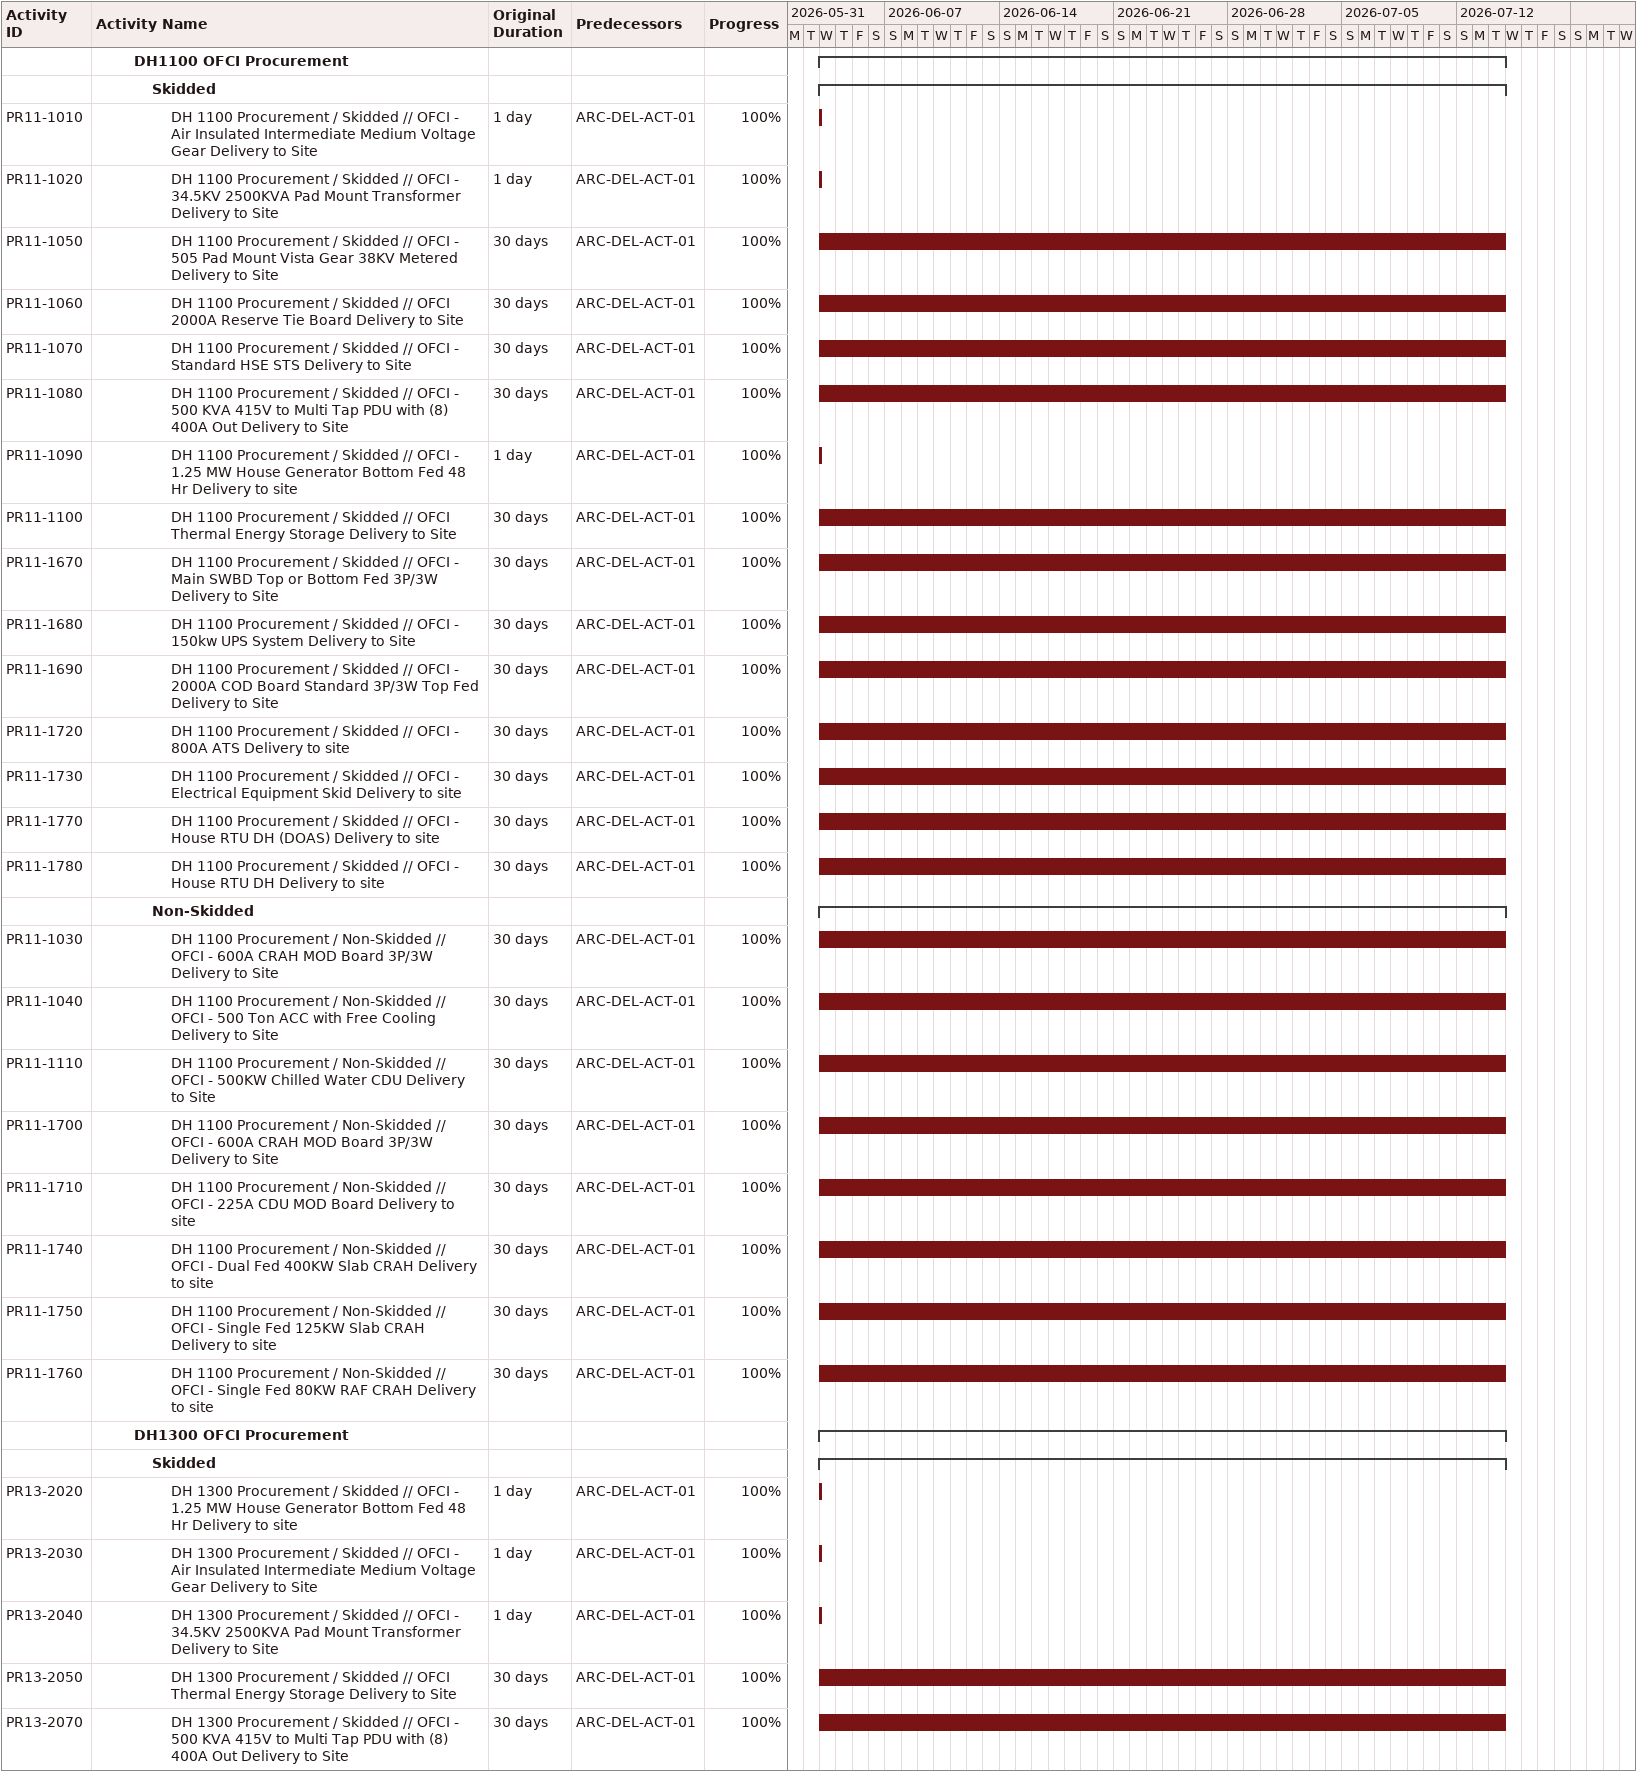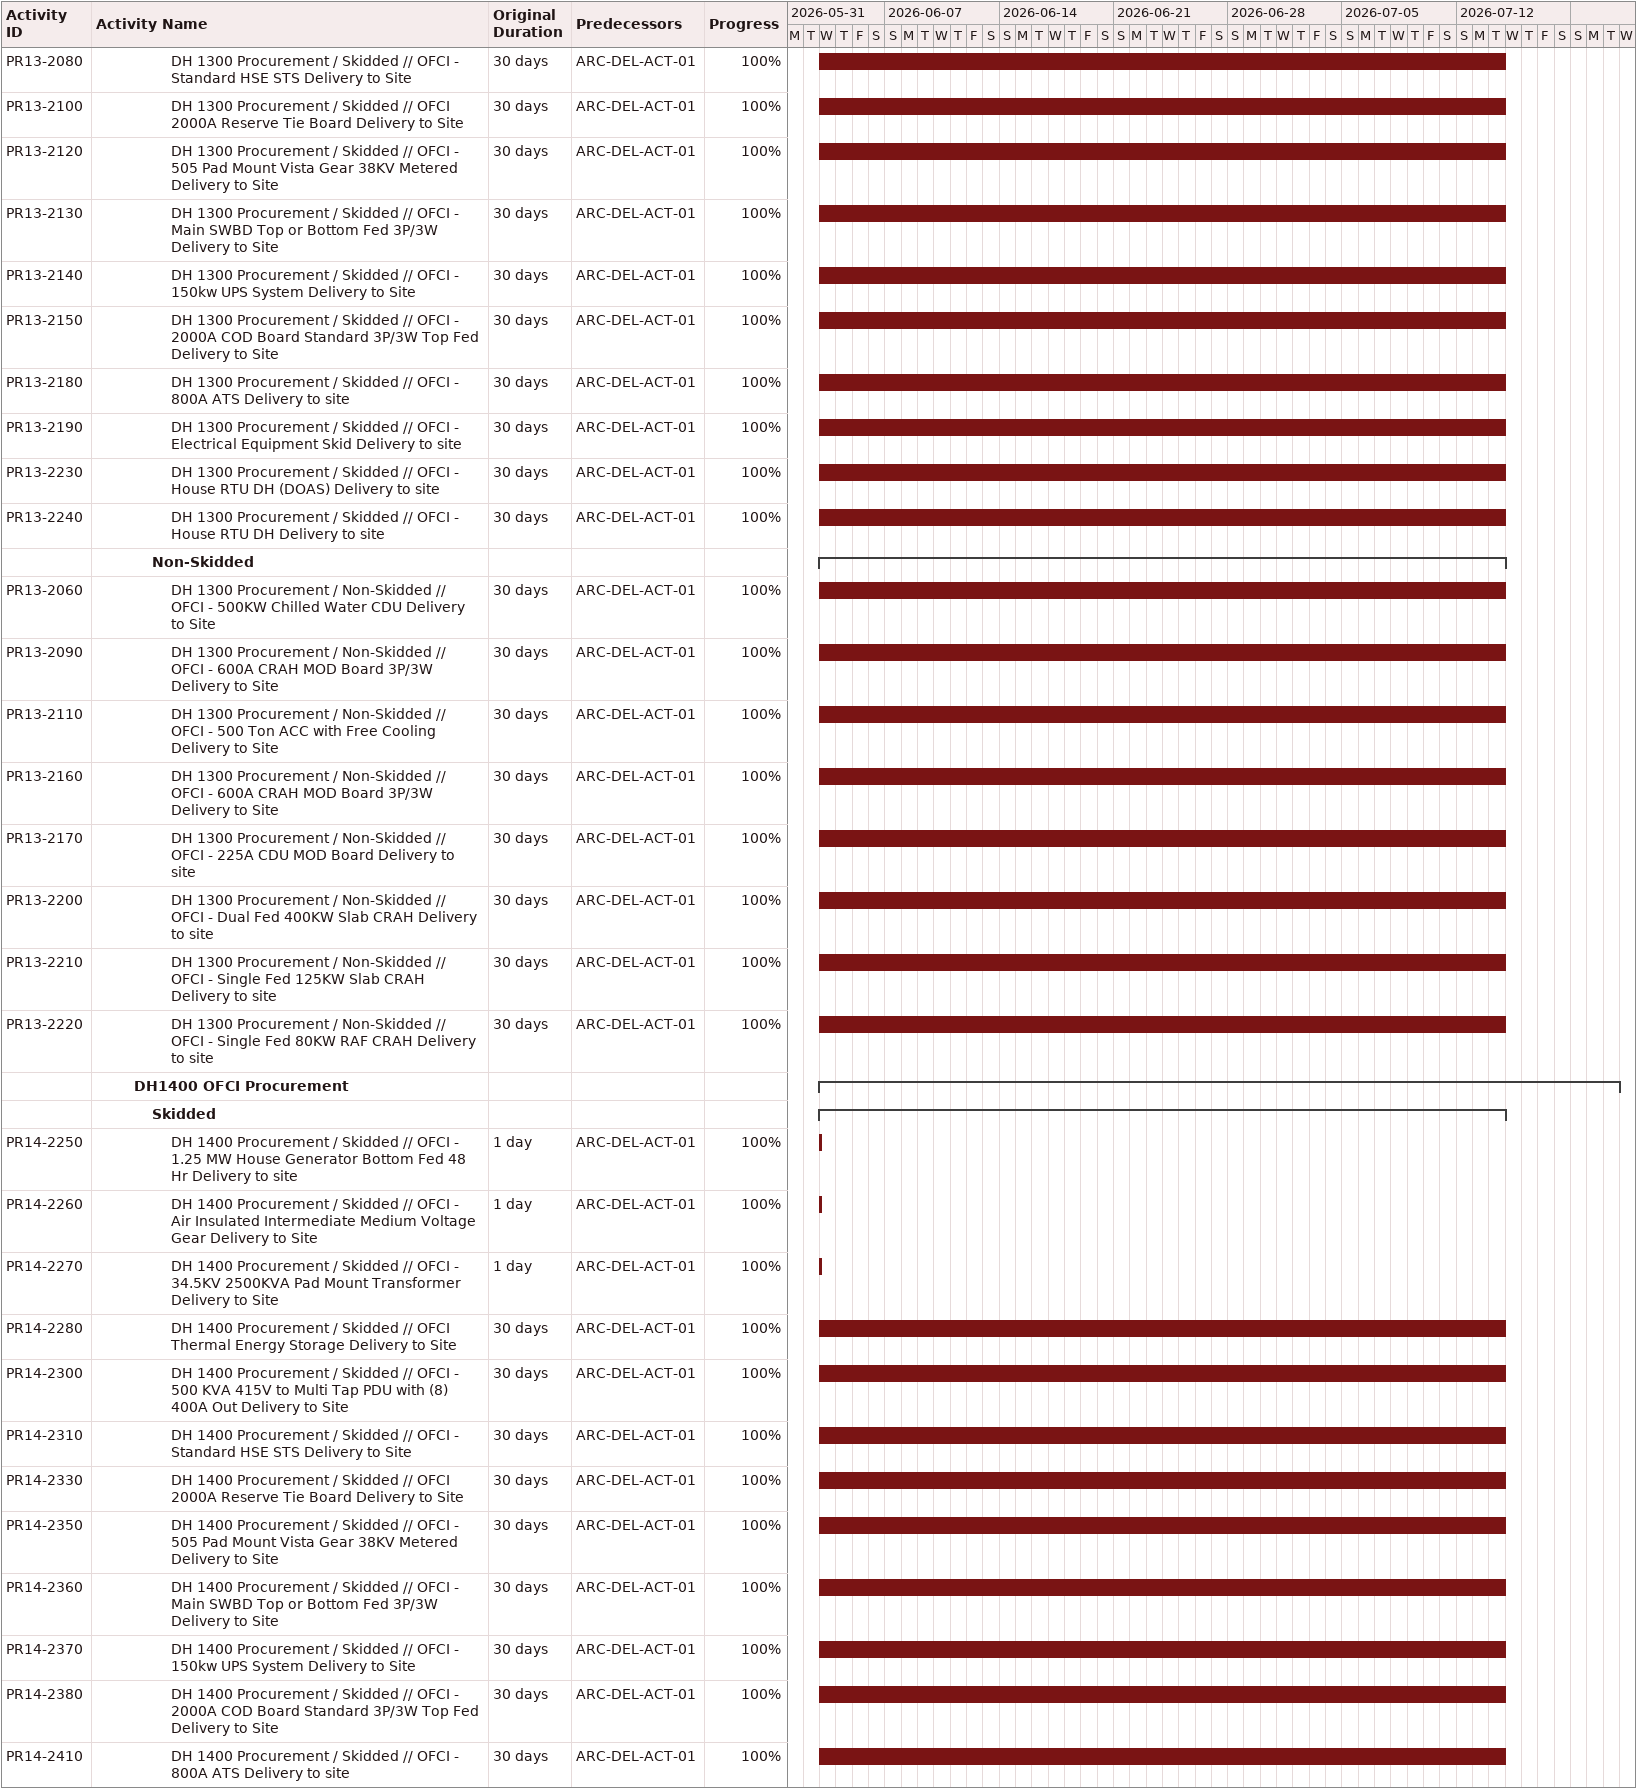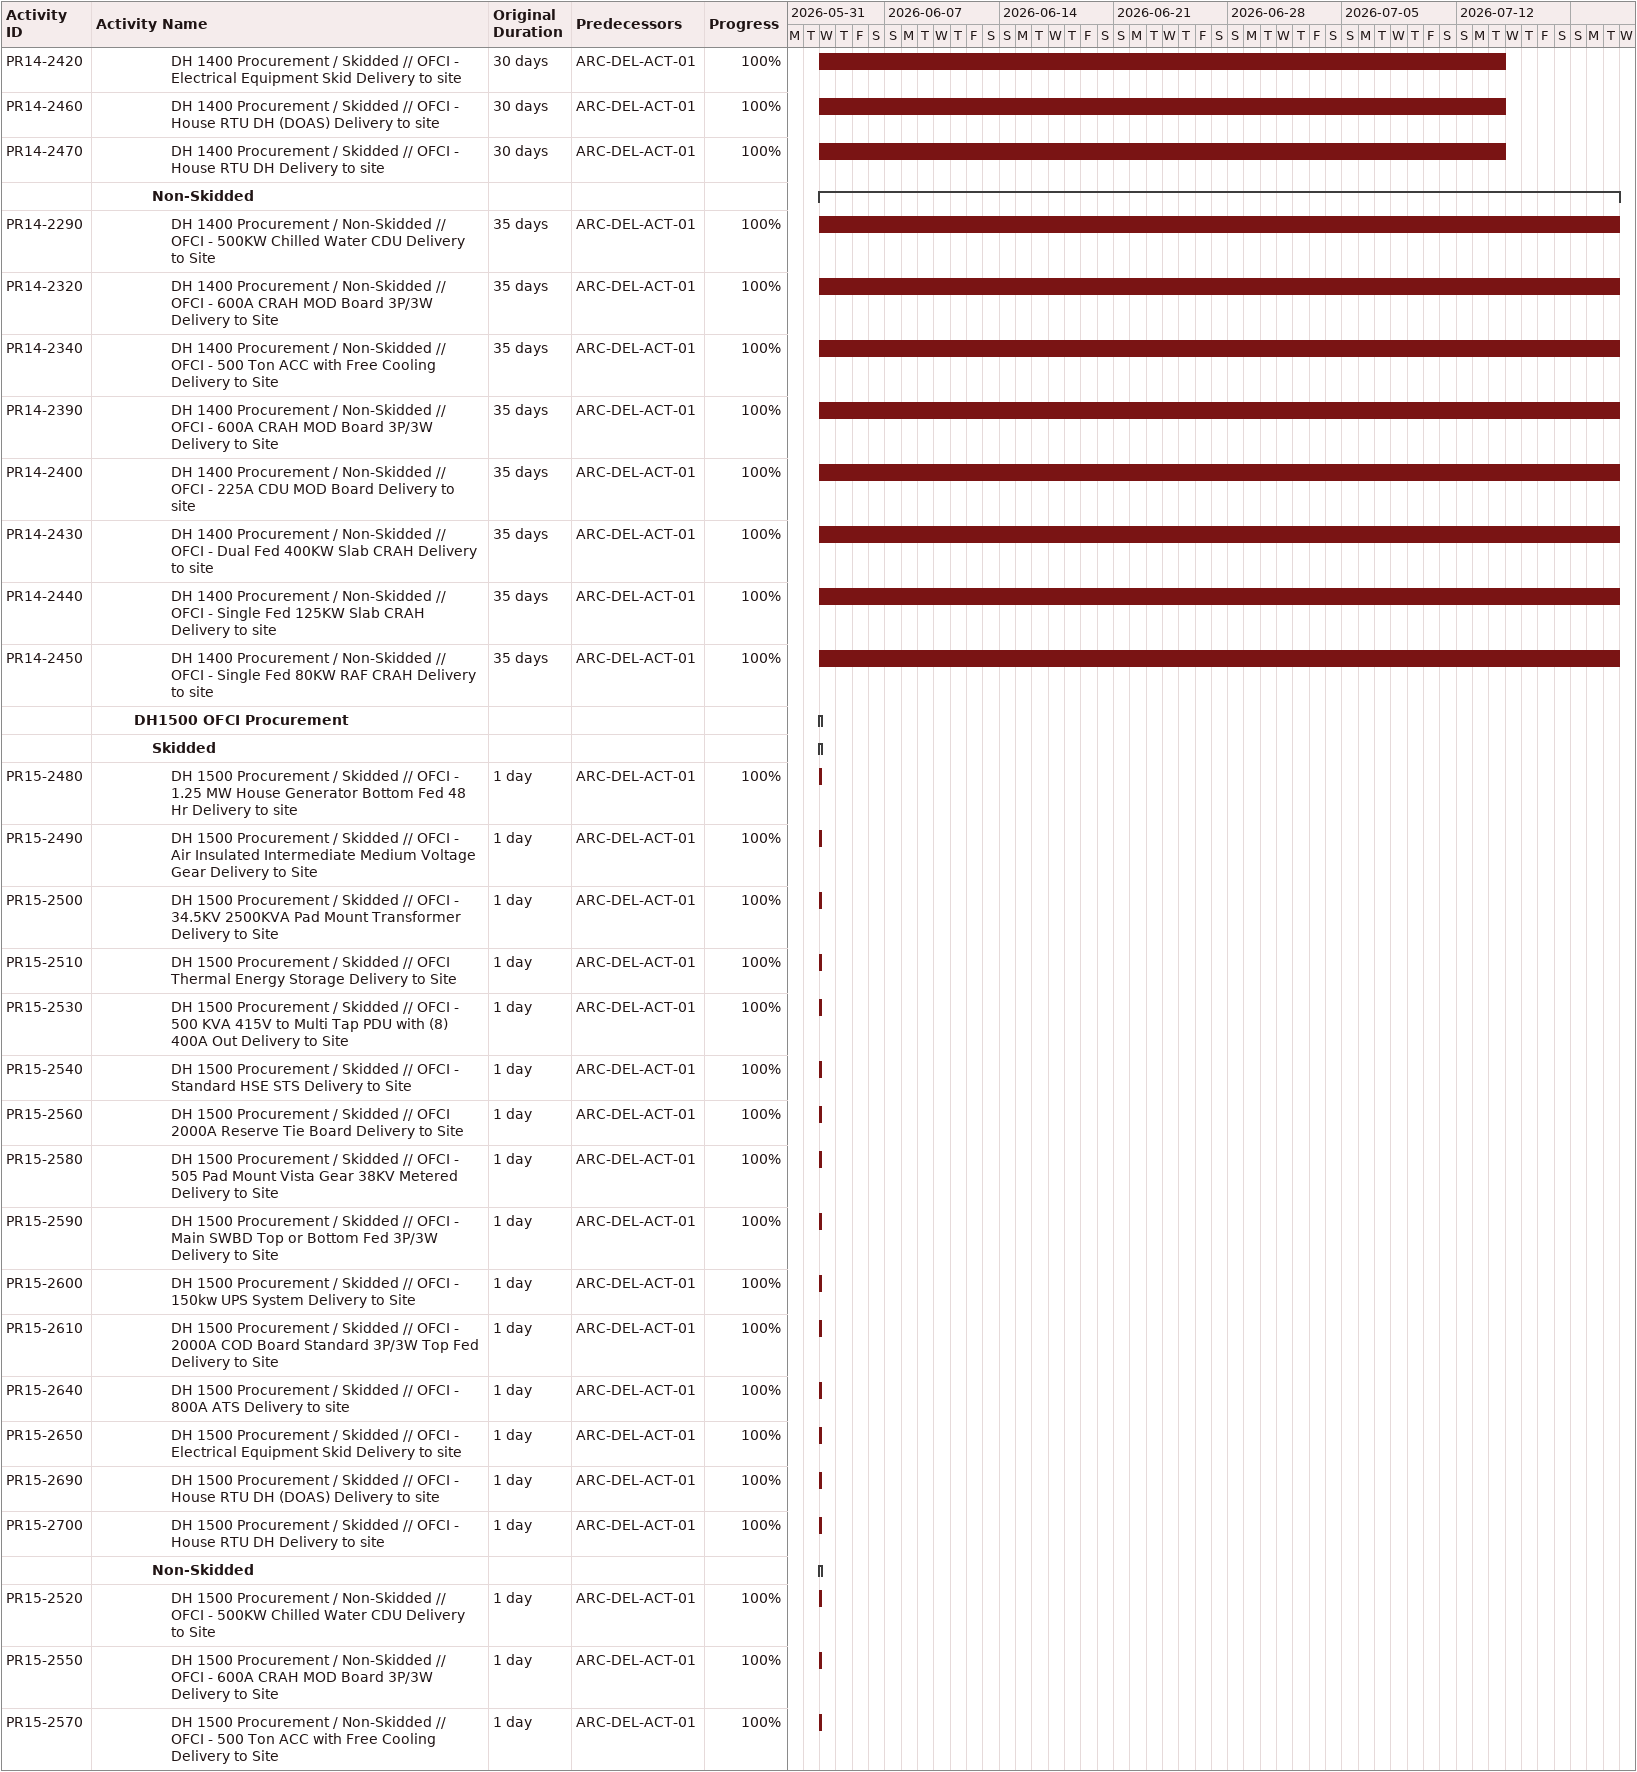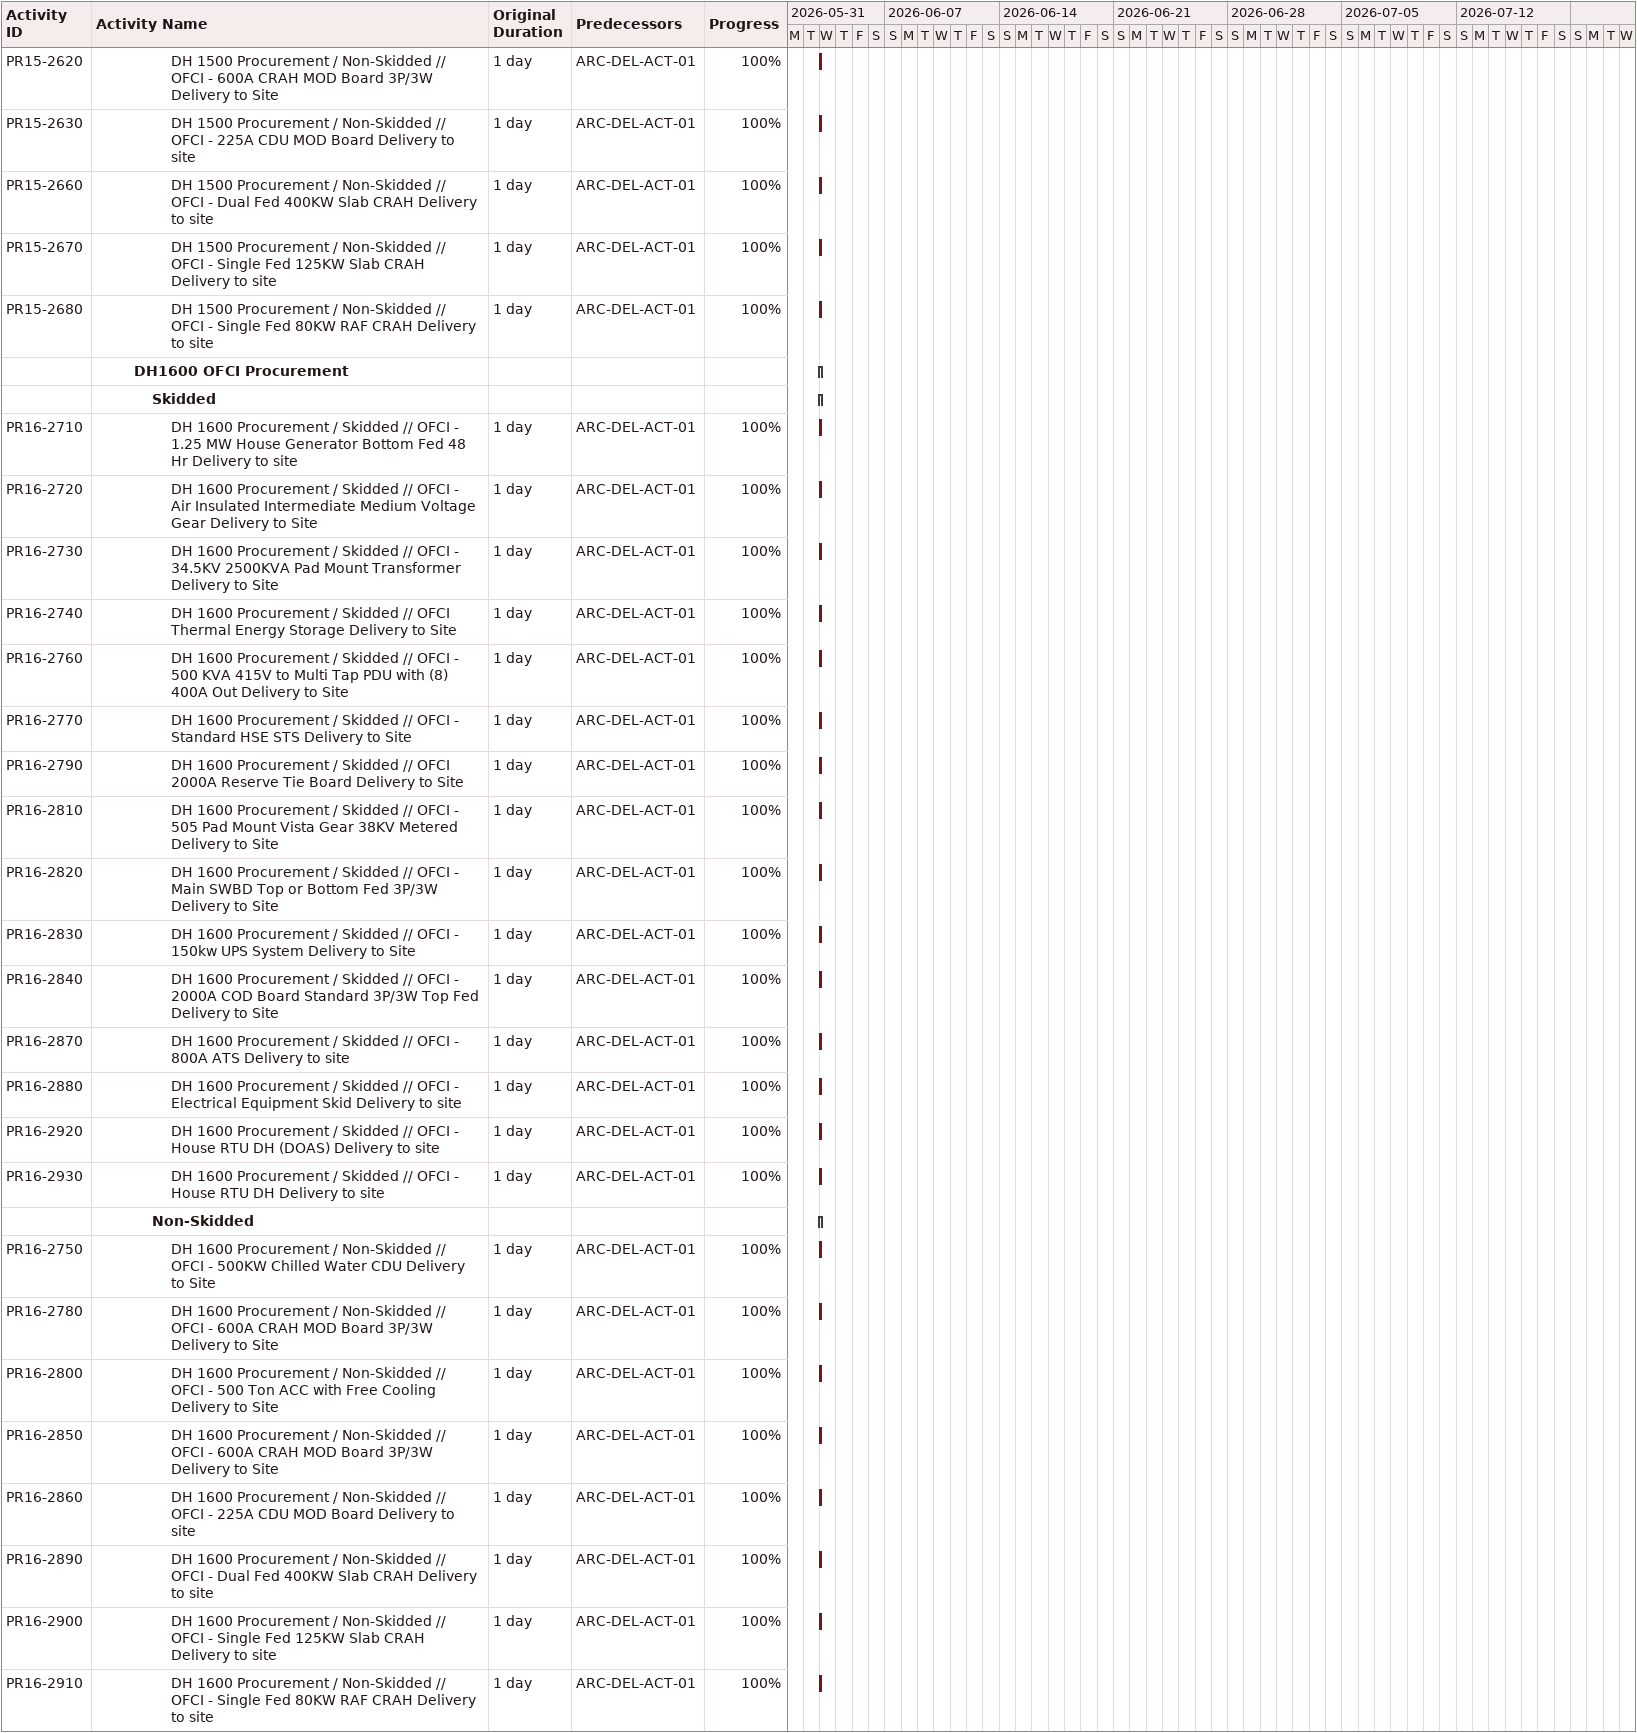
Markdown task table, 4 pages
| ID | Level | Task | Original duration | Start | Finish | Predecessors | % complete |
|---|---|---|---|---|---|---|---|
|  | 3 | **DH1100 OFCI Procurement** |  | 2026-06-03 | 2026-07-15 |  |  |
|  | 4 | **Skidded** |  | 2026-06-03 | 2026-07-15 |  |  |
| PR11-1010 | 5 | DH 1100 Procurement / Skidded // OFCI - Air Insulated Intermediate Medium Voltage Gear Delivery to Site | 1d | 2026-06-03 | 2026-06-03 | ARC-DEL-ACT-01 | 100 |
| PR11-1020 | 5 | DH 1100 Procurement / Skidded // OFCI - 34.5KV 2500KVA Pad Mount Transformer Delivery to Site | 1d | 2026-06-03 | 2026-06-03 | ARC-DEL-ACT-01 | 100 |
| PR11-1050 | 5 | DH 1100 Procurement / Skidded // OFCI - 505 Pad Mount Vista Gear 38KV Metered Delivery to Site | 30d | 2026-06-03 | 2026-07-15 | ARC-DEL-ACT-01 | 100 |
| PR11-1060 | 5 | DH 1100 Procurement / Skidded // OFCI 2000A Reserve Tie Board Delivery to Site | 30d | 2026-06-03 | 2026-07-15 | ARC-DEL-ACT-01 | 100 |
| PR11-1070 | 5 | DH 1100 Procurement / Skidded // OFCI - Standard HSE STS Delivery to Site | 30d | 2026-06-03 | 2026-07-15 | ARC-DEL-ACT-01 | 100 |
| PR11-1080 | 5 | DH 1100 Procurement / Skidded // OFCI - 500 KVA 415V to Multi Tap PDU with (8) 400A Out Delivery to Site | 30d | 2026-06-03 | 2026-07-15 | ARC-DEL-ACT-01 | 100 |
| PR11-1090 | 5 | DH 1100 Procurement / Skidded // OFCI - 1.25 MW House Generator Bottom Fed 48 Hr Delivery to site | 1d | 2026-06-03 | 2026-06-03 | ARC-DEL-ACT-01 | 100 |
| PR11-1100 | 5 | DH 1100 Procurement / Skidded // OFCI Thermal Energy Storage Delivery to Site | 30d | 2026-06-03 | 2026-07-15 | ARC-DEL-ACT-01 | 100 |
| PR11-1670 | 5 | DH 1100 Procurement / Skidded // OFCI - Main SWBD Top or Bottom Fed 3P/3W Delivery to Site | 30d | 2026-06-03 | 2026-07-15 | ARC-DEL-ACT-01 | 100 |
| PR11-1680 | 5 | DH 1100 Procurement / Skidded // OFCI - 150kw UPS System Delivery to Site | 30d | 2026-06-03 | 2026-07-15 | ARC-DEL-ACT-01 | 100 |
| PR11-1690 | 5 | DH 1100 Procurement / Skidded // OFCI - 2000A COD Board Standard 3P/3W Top Fed Delivery to Site | 30d | 2026-06-03 | 2026-07-15 | ARC-DEL-ACT-01 | 100 |
| PR11-1720 | 5 | DH 1100 Procurement / Skidded // OFCI - 800A ATS Delivery to site | 30d | 2026-06-03 | 2026-07-15 | ARC-DEL-ACT-01 | 100 |
| PR11-1730 | 5 | DH 1100 Procurement / Skidded // OFCI - Electrical Equipment Skid Delivery to site | 30d | 2026-06-03 | 2026-07-15 | ARC-DEL-ACT-01 | 100 |
| PR11-1770 | 5 | DH 1100 Procurement / Skidded // OFCI - House RTU DH (DOAS) Delivery to site | 30d | 2026-06-03 | 2026-07-15 | ARC-DEL-ACT-01 | 100 |
| PR11-1780 | 5 | DH 1100 Procurement / Skidded // OFCI - House RTU DH Delivery to site | 30d | 2026-06-03 | 2026-07-15 | ARC-DEL-ACT-01 | 100 |
|  | 4 | **Non-Skidded** |  | 2026-06-03 | 2026-07-15 |  |  |
| PR11-1030 | 5 | DH 1100 Procurement / Non-Skidded // OFCI - 600A CRAH MOD Board 3P/3W Delivery to Site | 30d | 2026-06-03 | 2026-07-15 | ARC-DEL-ACT-01 | 100 |
| PR11-1040 | 5 | DH 1100 Procurement / Non-Skidded // OFCI - 500 Ton ACC with Free Cooling Delivery to Site | 30d | 2026-06-03 | 2026-07-15 | ARC-DEL-ACT-01 | 100 |
| PR11-1110 | 5 | DH 1100 Procurement / Non-Skidded // OFCI - 500KW Chilled Water CDU Delivery to Site | 30d | 2026-06-03 | 2026-07-15 | ARC-DEL-ACT-01 | 100 |
| PR11-1700 | 5 | DH 1100 Procurement / Non-Skidded // OFCI - 600A CRAH MOD Board 3P/3W Delivery to Site | 30d | 2026-06-03 | 2026-07-15 | ARC-DEL-ACT-01 | 100 |
| PR11-1710 | 5 | DH 1100 Procurement / Non-Skidded // OFCI - 225A CDU MOD Board Delivery to site | 30d | 2026-06-03 | 2026-07-15 | ARC-DEL-ACT-01 | 100 |
| PR11-1740 | 5 | DH 1100 Procurement / Non-Skidded // OFCI - Dual Fed 400KW Slab CRAH Delivery to site | 30d | 2026-06-03 | 2026-07-15 | ARC-DEL-ACT-01 | 100 |
| PR11-1750 | 5 | DH 1100 Procurement / Non-Skidded // OFCI - Single Fed 125KW Slab CRAH Delivery to site | 30d | 2026-06-03 | 2026-07-15 | ARC-DEL-ACT-01 | 100 |
| PR11-1760 | 5 | DH 1100 Procurement / Non-Skidded // OFCI - Single Fed 80KW RAF CRAH Delivery to site | 30d | 2026-06-03 | 2026-07-15 | ARC-DEL-ACT-01 | 100 |
|  | 3 | **DH1300 OFCI Procurement** |  | 2026-06-03 | 2026-07-15 |  |  |
|  | 4 | **Skidded** |  | 2026-06-03 | 2026-07-15 |  |  |
| PR13-2020 | 5 | DH 1300 Procurement / Skidded // OFCI - 1.25 MW House Generator Bottom Fed 48 Hr Delivery to site | 1d | 2026-06-03 | 2026-06-03 | ARC-DEL-ACT-01 | 100 |
| PR13-2030 | 5 | DH 1300 Procurement / Skidded // OFCI - Air Insulated Intermediate Medium Voltage Gear Delivery to Site | 1d | 2026-06-03 | 2026-06-03 | ARC-DEL-ACT-01 | 100 |
| PR13-2040 | 5 | DH 1300 Procurement / Skidded // OFCI - 34.5KV 2500KVA Pad Mount Transformer Delivery to Site | 1d | 2026-06-03 | 2026-06-03 | ARC-DEL-ACT-01 | 100 |
| PR13-2050 | 5 | DH 1300 Procurement / Skidded // OFCI Thermal Energy Storage Delivery to Site | 30d | 2026-06-03 | 2026-07-15 | ARC-DEL-ACT-01 | 100 |
| PR13-2070 | 5 | DH 1300 Procurement / Skidded // OFCI - 500 KVA 415V to Multi Tap PDU with (8) 400A Out Delivery to Site | 30d | 2026-06-03 | 2026-07-15 | ARC-DEL-ACT-01 | 100 |
| PR13-2080 | 5 | DH 1300 Procurement / Skidded // OFCI - Standard HSE STS Delivery to Site | 30d | 2026-06-03 | 2026-07-15 | ARC-DEL-ACT-01 | 100 |
| PR13-2100 | 5 | DH 1300 Procurement / Skidded // OFCI 2000A Reserve Tie Board Delivery to Site | 30d | 2026-06-03 | 2026-07-15 | ARC-DEL-ACT-01 | 100 |
| PR13-2120 | 5 | DH 1300 Procurement / Skidded // OFCI - 505 Pad Mount Vista Gear 38KV Metered Delivery to Site | 30d | 2026-06-03 | 2026-07-15 | ARC-DEL-ACT-01 | 100 |
| PR13-2130 | 5 | DH 1300 Procurement / Skidded // OFCI - Main SWBD Top or Bottom Fed 3P/3W Delivery to Site | 30d | 2026-06-03 | 2026-07-15 | ARC-DEL-ACT-01 | 100 |
| PR13-2140 | 5 | DH 1300 Procurement / Skidded // OFCI - 150kw UPS System Delivery to Site | 30d | 2026-06-03 | 2026-07-15 | ARC-DEL-ACT-01 | 100 |
| PR13-2150 | 5 | DH 1300 Procurement / Skidded // OFCI - 2000A COD Board Standard 3P/3W Top Fed Delivery to Site | 30d | 2026-06-03 | 2026-07-15 | ARC-DEL-ACT-01 | 100 |
| PR13-2180 | 5 | DH 1300 Procurement / Skidded // OFCI - 800A ATS Delivery to site | 30d | 2026-06-03 | 2026-07-15 | ARC-DEL-ACT-01 | 100 |
| PR13-2190 | 5 | DH 1300 Procurement / Skidded // OFCI - Electrical Equipment Skid Delivery to site | 30d | 2026-06-03 | 2026-07-15 | ARC-DEL-ACT-01 | 100 |
| PR13-2230 | 5 | DH 1300 Procurement / Skidded // OFCI - House RTU DH (DOAS) Delivery to site | 30d | 2026-06-03 | 2026-07-15 | ARC-DEL-ACT-01 | 100 |
| PR13-2240 | 5 | DH 1300 Procurement / Skidded // OFCI - House RTU DH Delivery to site | 30d | 2026-06-03 | 2026-07-15 | ARC-DEL-ACT-01 | 100 |
|  | 4 | **Non-Skidded** |  | 2026-06-03 | 2026-07-15 |  |  |
| PR13-2060 | 5 | DH 1300 Procurement / Non-Skidded // OFCI - 500KW Chilled Water CDU Delivery to Site | 30d | 2026-06-03 | 2026-07-15 | ARC-DEL-ACT-01 | 100 |
| PR13-2090 | 5 | DH 1300 Procurement / Non-Skidded // OFCI - 600A CRAH MOD Board 3P/3W Delivery to Site | 30d | 2026-06-03 | 2026-07-15 | ARC-DEL-ACT-01 | 100 |
| PR13-2110 | 5 | DH 1300 Procurement / Non-Skidded // OFCI - 500 Ton ACC with Free Cooling Delivery to Site | 30d | 2026-06-03 | 2026-07-15 | ARC-DEL-ACT-01 | 100 |
| PR13-2160 | 5 | DH 1300 Procurement / Non-Skidded // OFCI - 600A CRAH MOD Board 3P/3W Delivery to Site | 30d | 2026-06-03 | 2026-07-15 | ARC-DEL-ACT-01 | 100 |
| PR13-2170 | 5 | DH 1300 Procurement / Non-Skidded // OFCI - 225A CDU MOD Board Delivery to site | 30d | 2026-06-03 | 2026-07-15 | ARC-DEL-ACT-01 | 100 |
| PR13-2200 | 5 | DH 1300 Procurement / Non-Skidded // OFCI - Dual Fed 400KW Slab CRAH Delivery to site | 30d | 2026-06-03 | 2026-07-15 | ARC-DEL-ACT-01 | 100 |
| PR13-2210 | 5 | DH 1300 Procurement / Non-Skidded // OFCI - Single Fed 125KW Slab CRAH Delivery to site | 30d | 2026-06-03 | 2026-07-15 | ARC-DEL-ACT-01 | 100 |
| PR13-2220 | 5 | DH 1300 Procurement / Non-Skidded // OFCI - Single Fed 80KW RAF CRAH Delivery to site | 30d | 2026-06-03 | 2026-07-15 | ARC-DEL-ACT-01 | 100 |
|  | 3 | **DH1400 OFCI Procurement** |  | 2026-06-03 | 2026-07-22 |  |  |
|  | 4 | **Skidded** |  | 2026-06-03 | 2026-07-15 |  |  |
| PR14-2250 | 5 | DH 1400 Procurement / Skidded // OFCI - 1.25 MW House Generator Bottom Fed 48 Hr Delivery to site | 1d | 2026-06-03 | 2026-06-03 | ARC-DEL-ACT-01 | 100 |
| PR14-2260 | 5 | DH 1400 Procurement / Skidded // OFCI - Air Insulated Intermediate Medium Voltage Gear Delivery to Site | 1d | 2026-06-03 | 2026-06-03 | ARC-DEL-ACT-01 | 100 |
| PR14-2270 | 5 | DH 1400 Procurement / Skidded // OFCI - 34.5KV 2500KVA Pad Mount Transformer Delivery to Site | 1d | 2026-06-03 | 2026-06-03 | ARC-DEL-ACT-01 | 100 |
| PR14-2280 | 5 | DH 1400 Procurement / Skidded // OFCI Thermal Energy Storage Delivery to Site | 30d | 2026-06-03 | 2026-07-15 | ARC-DEL-ACT-01 | 100 |
| PR14-2300 | 5 | DH 1400 Procurement / Skidded // OFCI - 500 KVA 415V to Multi Tap PDU with (8) 400A Out Delivery to Site | 30d | 2026-06-03 | 2026-07-15 | ARC-DEL-ACT-01 | 100 |
| PR14-2310 | 5 | DH 1400 Procurement / Skidded // OFCI - Standard HSE STS Delivery to Site | 30d | 2026-06-03 | 2026-07-15 | ARC-DEL-ACT-01 | 100 |
| PR14-2330 | 5 | DH 1400 Procurement / Skidded // OFCI 2000A Reserve Tie Board Delivery to Site | 30d | 2026-06-03 | 2026-07-15 | ARC-DEL-ACT-01 | 100 |
| PR14-2350 | 5 | DH 1400 Procurement / Skidded // OFCI - 505 Pad Mount Vista Gear 38KV Metered Delivery to Site | 30d | 2026-06-03 | 2026-07-15 | ARC-DEL-ACT-01 | 100 |
| PR14-2360 | 5 | DH 1400 Procurement / Skidded // OFCI - Main SWBD Top or Bottom Fed 3P/3W Delivery to Site | 30d | 2026-06-03 | 2026-07-15 | ARC-DEL-ACT-01 | 100 |
| PR14-2370 | 5 | DH 1400 Procurement / Skidded // OFCI - 150kw UPS System Delivery to Site | 30d | 2026-06-03 | 2026-07-15 | ARC-DEL-ACT-01 | 100 |
| PR14-2380 | 5 | DH 1400 Procurement / Skidded // OFCI - 2000A COD Board Standard 3P/3W Top Fed Delivery to Site | 30d | 2026-06-03 | 2026-07-15 | ARC-DEL-ACT-01 | 100 |
| PR14-2410 | 5 | DH 1400 Procurement / Skidded // OFCI - 800A ATS Delivery to site | 30d | 2026-06-03 | 2026-07-15 | ARC-DEL-ACT-01 | 100 |
| PR14-2420 | 5 | DH 1400 Procurement / Skidded // OFCI - Electrical Equipment Skid Delivery to site | 30d | 2026-06-03 | 2026-07-15 | ARC-DEL-ACT-01 | 100 |
| PR14-2460 | 5 | DH 1400 Procurement / Skidded // OFCI - House RTU DH (DOAS) Delivery to site | 30d | 2026-06-03 | 2026-07-15 | ARC-DEL-ACT-01 | 100 |
| PR14-2470 | 5 | DH 1400 Procurement / Skidded // OFCI - House RTU DH Delivery to site | 30d | 2026-06-03 | 2026-07-15 | ARC-DEL-ACT-01 | 100 |
|  | 4 | **Non-Skidded** |  | 2026-06-03 | 2026-07-22 |  |  |
| PR14-2290 | 5 | DH 1400 Procurement / Non-Skidded // OFCI - 500KW Chilled Water CDU Delivery to Site | 35d | 2026-06-03 | 2026-07-22 | ARC-DEL-ACT-01 | 100 |
| PR14-2320 | 5 | DH 1400 Procurement / Non-Skidded // OFCI - 600A CRAH MOD Board 3P/3W Delivery to Site | 35d | 2026-06-03 | 2026-07-22 | ARC-DEL-ACT-01 | 100 |
| PR14-2340 | 5 | DH 1400 Procurement / Non-Skidded // OFCI - 500 Ton ACC with Free Cooling Delivery to Site | 35d | 2026-06-03 | 2026-07-22 | ARC-DEL-ACT-01 | 100 |
| PR14-2390 | 5 | DH 1400 Procurement / Non-Skidded // OFCI - 600A CRAH MOD Board 3P/3W Delivery to Site | 35d | 2026-06-03 | 2026-07-22 | ARC-DEL-ACT-01 | 100 |
| PR14-2400 | 5 | DH 1400 Procurement / Non-Skidded // OFCI - 225A CDU MOD Board Delivery to site | 35d | 2026-06-03 | 2026-07-22 | ARC-DEL-ACT-01 | 100 |
| PR14-2430 | 5 | DH 1400 Procurement / Non-Skidded // OFCI - Dual Fed 400KW Slab CRAH Delivery to site | 35d | 2026-06-03 | 2026-07-22 | ARC-DEL-ACT-01 | 100 |
| PR14-2440 | 5 | DH 1400 Procurement / Non-Skidded // OFCI - Single Fed 125KW Slab CRAH Delivery to site | 35d | 2026-06-03 | 2026-07-22 | ARC-DEL-ACT-01 | 100 |
| PR14-2450 | 5 | DH 1400 Procurement / Non-Skidded // OFCI - Single Fed 80KW RAF CRAH Delivery to site | 35d | 2026-06-03 | 2026-07-22 | ARC-DEL-ACT-01 | 100 |
|  | 3 | **DH1500 OFCI Procurement** |  | 2026-06-03 | 2026-06-03 |  |  |
|  | 4 | **Skidded** |  | 2026-06-03 | 2026-06-03 |  |  |
| PR15-2480 | 5 | DH 1500 Procurement / Skidded // OFCI - 1.25 MW House Generator Bottom Fed 48 Hr Delivery to site | 1d | 2026-06-03 | 2026-06-03 | ARC-DEL-ACT-01 | 100 |
| PR15-2490 | 5 | DH 1500 Procurement / Skidded // OFCI - Air Insulated Intermediate Medium Voltage Gear Delivery to Site | 1d | 2026-06-03 | 2026-06-03 | ARC-DEL-ACT-01 | 100 |
| PR15-2500 | 5 | DH 1500 Procurement / Skidded // OFCI - 34.5KV 2500KVA Pad Mount Transformer Delivery to Site | 1d | 2026-06-03 | 2026-06-03 | ARC-DEL-ACT-01 | 100 |
| PR15-2510 | 5 | DH 1500 Procurement / Skidded // OFCI Thermal Energy Storage Delivery to Site | 1d | 2026-06-03 | 2026-06-03 | ARC-DEL-ACT-01 | 100 |
| PR15-2530 | 5 | DH 1500 Procurement / Skidded // OFCI - 500 KVA 415V to Multi Tap PDU with (8) 400A Out Delivery to Site | 1d | 2026-06-03 | 2026-06-03 | ARC-DEL-ACT-01 | 100 |
| PR15-2540 | 5 | DH 1500 Procurement / Skidded // OFCI - Standard HSE STS Delivery to Site | 1d | 2026-06-03 | 2026-06-03 | ARC-DEL-ACT-01 | 100 |
| PR15-2560 | 5 | DH 1500 Procurement / Skidded // OFCI 2000A Reserve Tie Board Delivery to Site | 1d | 2026-06-03 | 2026-06-03 | ARC-DEL-ACT-01 | 100 |
| PR15-2580 | 5 | DH 1500 Procurement / Skidded // OFCI - 505 Pad Mount Vista Gear 38KV Metered Delivery to Site | 1d | 2026-06-03 | 2026-06-03 | ARC-DEL-ACT-01 | 100 |
| PR15-2590 | 5 | DH 1500 Procurement / Skidded // OFCI - Main SWBD Top or Bottom Fed 3P/3W Delivery to Site | 1d | 2026-06-03 | 2026-06-03 | ARC-DEL-ACT-01 | 100 |
| PR15-2600 | 5 | DH 1500 Procurement / Skidded // OFCI - 150kw UPS System Delivery to Site | 1d | 2026-06-03 | 2026-06-03 | ARC-DEL-ACT-01 | 100 |
| PR15-2610 | 5 | DH 1500 Procurement / Skidded // OFCI - 2000A COD Board Standard 3P/3W Top Fed Delivery to Site | 1d | 2026-06-03 | 2026-06-03 | ARC-DEL-ACT-01 | 100 |
| PR15-2640 | 5 | DH 1500 Procurement / Skidded // OFCI - 800A ATS Delivery to site | 1d | 2026-06-03 | 2026-06-03 | ARC-DEL-ACT-01 | 100 |
| PR15-2650 | 5 | DH 1500 Procurement / Skidded // OFCI - Electrical Equipment Skid Delivery to site | 1d | 2026-06-03 | 2026-06-03 | ARC-DEL-ACT-01 | 100 |
| PR15-2690 | 5 | DH 1500 Procurement / Skidded // OFCI - House RTU DH (DOAS) Delivery to site | 1d | 2026-06-03 | 2026-06-03 | ARC-DEL-ACT-01 | 100 |
| PR15-2700 | 5 | DH 1500 Procurement / Skidded // OFCI - House RTU DH Delivery to site | 1d | 2026-06-03 | 2026-06-03 | ARC-DEL-ACT-01 | 100 |
|  | 4 | **Non-Skidded** |  | 2026-06-03 | 2026-06-03 |  |  |
| PR15-2520 | 5 | DH 1500 Procurement / Non-Skidded // OFCI - 500KW Chilled Water CDU Delivery to Site | 1d | 2026-06-03 | 2026-06-03 | ARC-DEL-ACT-01 | 100 |
| PR15-2550 | 5 | DH 1500 Procurement / Non-Skidded // OFCI - 600A CRAH MOD Board 3P/3W Delivery to Site | 1d | 2026-06-03 | 2026-06-03 | ARC-DEL-ACT-01 | 100 |
| PR15-2570 | 5 | DH 1500 Procurement / Non-Skidded // OFCI - 500 Ton ACC with Free Cooling Delivery to Site | 1d | 2026-06-03 | 2026-06-03 | ARC-DEL-ACT-01 | 100 |
| PR15-2620 | 5 | DH 1500 Procurement / Non-Skidded // OFCI - 600A CRAH MOD Board 3P/3W Delivery to Site | 1d | 2026-06-03 | 2026-06-03 | ARC-DEL-ACT-01 | 100 |
| PR15-2630 | 5 | DH 1500 Procurement / Non-Skidded // OFCI - 225A CDU MOD Board Delivery to site | 1d | 2026-06-03 | 2026-06-03 | ARC-DEL-ACT-01 | 100 |
| PR15-2660 | 5 | DH 1500 Procurement / Non-Skidded // OFCI - Dual Fed 400KW Slab CRAH Delivery to site | 1d | 2026-06-03 | 2026-06-03 | ARC-DEL-ACT-01 | 100 |
| PR15-2670 | 5 | DH 1500 Procurement / Non-Skidded // OFCI - Single Fed 125KW Slab CRAH Delivery to site | 1d | 2026-06-03 | 2026-06-03 | ARC-DEL-ACT-01 | 100 |
| PR15-2680 | 5 | DH 1500 Procurement / Non-Skidded // OFCI - Single Fed 80KW RAF CRAH Delivery to site | 1d | 2026-06-03 | 2026-06-03 | ARC-DEL-ACT-01 | 100 |
|  | 3 | **DH1600 OFCI Procurement** |  | 2026-06-03 | 2026-06-03 |  |  |
|  | 4 | **Skidded** |  | 2026-06-03 | 2026-06-03 |  |  |
| PR16-2710 | 5 | DH 1600 Procurement / Skidded // OFCI - 1.25 MW House Generator Bottom Fed 48 Hr Delivery to site | 1d | 2026-06-03 | 2026-06-03 | ARC-DEL-ACT-01 | 100 |
| PR16-2720 | 5 | DH 1600 Procurement / Skidded // OFCI - Air Insulated Intermediate Medium Voltage Gear Delivery to Site | 1d | 2026-06-03 | 2026-06-03 | ARC-DEL-ACT-01 | 100 |
| PR16-2730 | 5 | DH 1600 Procurement / Skidded // OFCI - 34.5KV 2500KVA Pad Mount Transformer Delivery to Site | 1d | 2026-06-03 | 2026-06-03 | ARC-DEL-ACT-01 | 100 |
| PR16-2740 | 5 | DH 1600 Procurement / Skidded // OFCI Thermal Energy Storage Delivery to Site | 1d | 2026-06-03 | 2026-06-03 | ARC-DEL-ACT-01 | 100 |
| PR16-2760 | 5 | DH 1600 Procurement / Skidded // OFCI - 500 KVA 415V to Multi Tap PDU with (8) 400A Out Delivery to Site | 1d | 2026-06-03 | 2026-06-03 | ARC-DEL-ACT-01 | 100 |
| PR16-2770 | 5 | DH 1600 Procurement / Skidded // OFCI - Standard HSE STS Delivery to Site | 1d | 2026-06-03 | 2026-06-03 | ARC-DEL-ACT-01 | 100 |
| PR16-2790 | 5 | DH 1600 Procurement / Skidded // OFCI 2000A Reserve Tie Board Delivery to Site | 1d | 2026-06-03 | 2026-06-03 | ARC-DEL-ACT-01 | 100 |
| PR16-2810 | 5 | DH 1600 Procurement / Skidded // OFCI - 505 Pad Mount Vista Gear 38KV Metered Delivery to Site | 1d | 2026-06-03 | 2026-06-03 | ARC-DEL-ACT-01 | 100 |
| PR16-2820 | 5 | DH 1600 Procurement / Skidded // OFCI - Main SWBD Top or Bottom Fed 3P/3W Delivery to Site | 1d | 2026-06-03 | 2026-06-03 | ARC-DEL-ACT-01 | 100 |
| PR16-2830 | 5 | DH 1600 Procurement / Skidded // OFCI - 150kw UPS System Delivery to Site | 1d | 2026-06-03 | 2026-06-03 | ARC-DEL-ACT-01 | 100 |
| PR16-2840 | 5 | DH 1600 Procurement / Skidded // OFCI - 2000A COD Board Standard 3P/3W Top Fed Delivery to Site | 1d | 2026-06-03 | 2026-06-03 | ARC-DEL-ACT-01 | 100 |
| PR16-2870 | 5 | DH 1600 Procurement / Skidded // OFCI - 800A ATS Delivery to site | 1d | 2026-06-03 | 2026-06-03 | ARC-DEL-ACT-01 | 100 |
| PR16-2880 | 5 | DH 1600 Procurement / Skidded // OFCI - Electrical Equipment Skid Delivery to site | 1d | 2026-06-03 | 2026-06-03 | ARC-DEL-ACT-01 | 100 |
| PR16-2920 | 5 | DH 1600 Procurement / Skidded // OFCI - House RTU DH (DOAS) Delivery to site | 1d | 2026-06-03 | 2026-06-03 | ARC-DEL-ACT-01 | 100 |
| PR16-2930 | 5 | DH 1600 Procurement / Skidded // OFCI - House RTU DH Delivery to site | 1d | 2026-06-03 | 2026-06-03 | ARC-DEL-ACT-01 | 100 |
|  | 4 | **Non-Skidded** |  | 2026-06-03 | 2026-06-03 |  |  |
| PR16-2750 | 5 | DH 1600 Procurement / Non-Skidded // OFCI - 500KW Chilled Water CDU Delivery to Site | 1d | 2026-06-03 | 2026-06-03 | ARC-DEL-ACT-01 | 100 |
| PR16-2780 | 5 | DH 1600 Procurement / Non-Skidded // OFCI - 600A CRAH MOD Board 3P/3W Delivery to Site | 1d | 2026-06-03 | 2026-06-03 | ARC-DEL-ACT-01 | 100 |
| PR16-2800 | 5 | DH 1600 Procurement / Non-Skidded // OFCI - 500 Ton ACC with Free Cooling Delivery to Site | 1d | 2026-06-03 | 2026-06-03 | ARC-DEL-ACT-01 | 100 |
| PR16-2850 | 5 | DH 1600 Procurement / Non-Skidded // OFCI - 600A CRAH MOD Board 3P/3W Delivery to Site | 1d | 2026-06-03 | 2026-06-03 | ARC-DEL-ACT-01 | 100 |
| PR16-2860 | 5 | DH 1600 Procurement / Non-Skidded // OFCI - 225A CDU MOD Board Delivery to site | 1d | 2026-06-03 | 2026-06-03 | ARC-DEL-ACT-01 | 100 |
| PR16-2890 | 5 | DH 1600 Procurement / Non-Skidded // OFCI - Dual Fed 400KW Slab CRAH Delivery to site | 1d | 2026-06-03 | 2026-06-03 | ARC-DEL-ACT-01 | 100 |
| PR16-2900 | 5 | DH 1600 Procurement / Non-Skidded // OFCI - Single Fed 125KW Slab CRAH Delivery to site | 1d | 2026-06-03 | 2026-06-03 | ARC-DEL-ACT-01 | 100 |
| PR16-2910 | 5 | DH 1600 Procurement / Non-Skidded // OFCI - Single Fed 80KW RAF CRAH Delivery to site | 1d | 2026-06-03 | 2026-06-03 | ARC-DEL-ACT-01 | 100 |
